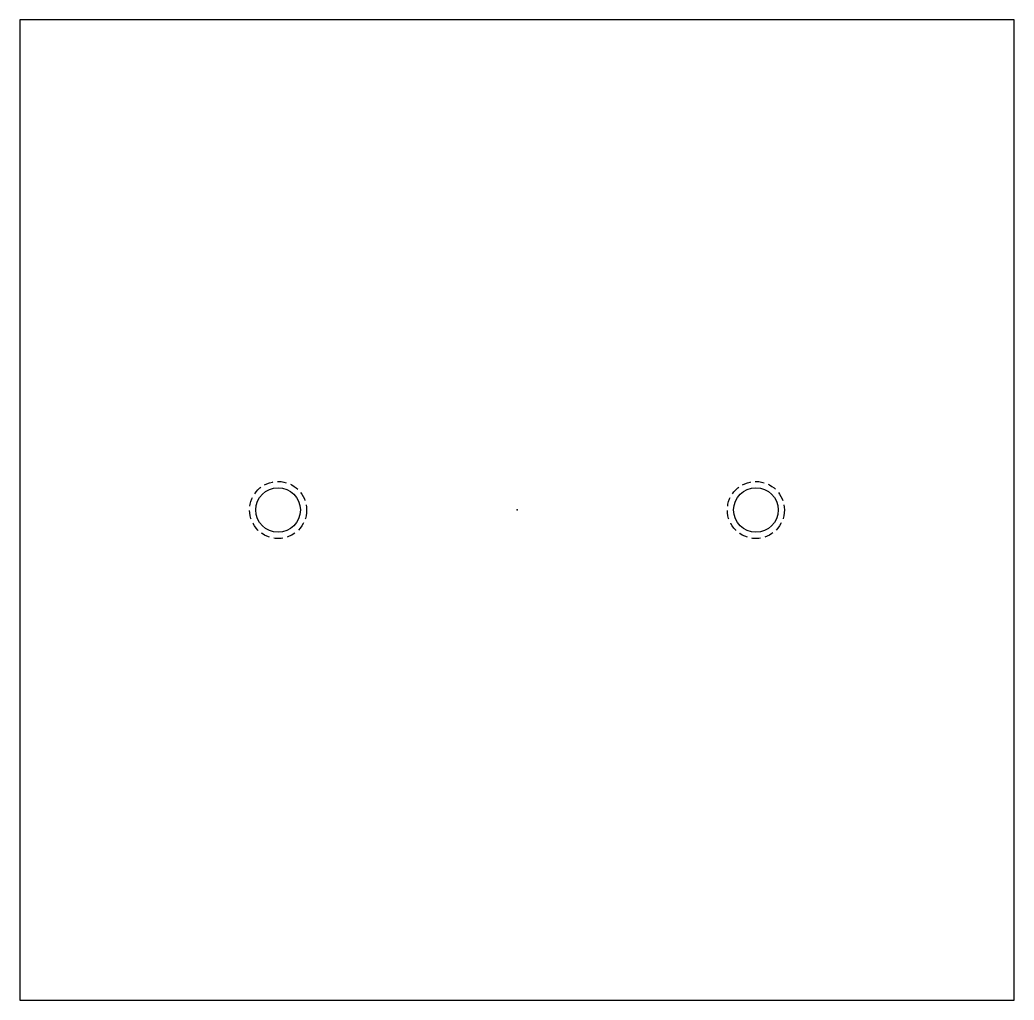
# Model space of a CAD drawing. Header units: millimetres. Extents: x -27.9 to 27.9, y -27.5 to 27.5.
import ezdxf

# ---------------------------------------------------------------- set-up
doc = ezdxf.new("R2010")
doc.units = ezdxf.units.MM
doc.linetypes.add('DASHED', pattern=[0.75, 0.5, -0.25])
doc.layers.get('0').update_dxf_attribs({"linetype": 'CONTINUOUS'})

msp = doc.modelspace()

# ---------------------------------------------------------------- linework, layer by layer
msp.add_lwpolyline([(-27.883, -27.5), (27.883, -27.5), (27.883, 27.5), (-27.883, 27.5)], close=True)
at = {"linetype": 'DASHED'}
for centre in [(-13.4, 0), (13.4, 0)]:
    msp.add_circle(centre, 1.6, dxfattribs=at)
for centre in [(-13.4, 0), (13.4, 0)]:
    msp.add_circle(centre, 1.25)
msp.add_point((0, 0))

doc.saveas('drawing.dxf')
